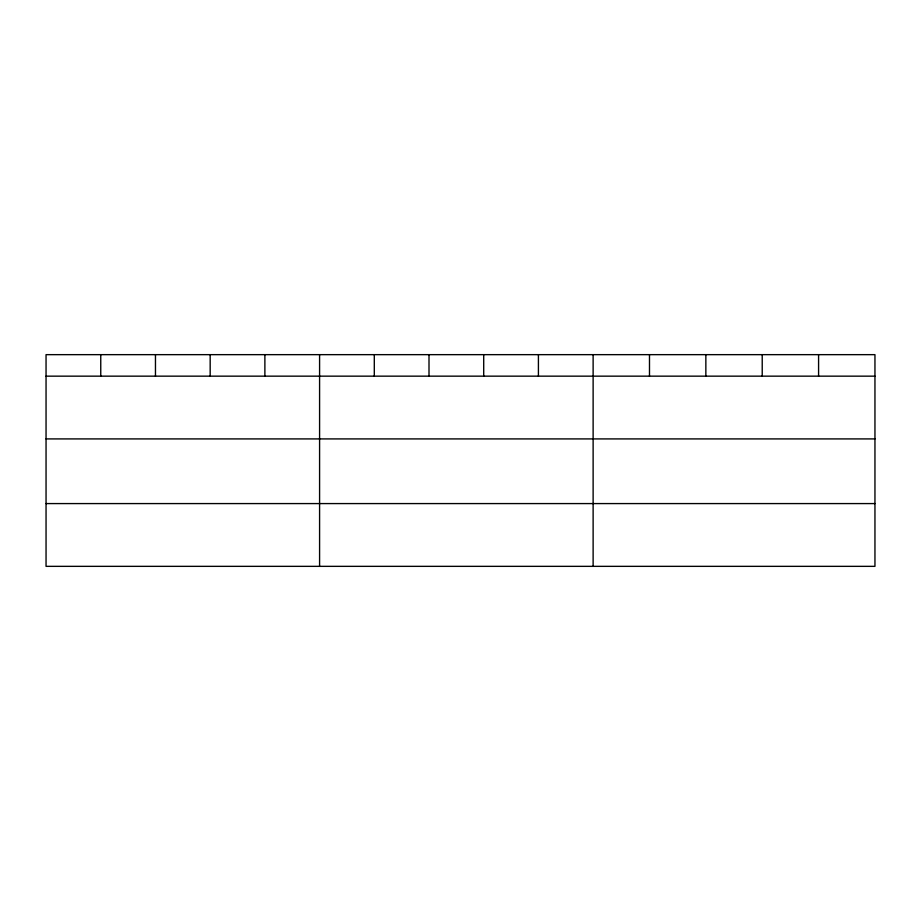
<?xml version="1.0" encoding="UTF-8"?>
<svg xmlns="http://www.w3.org/2000/svg" width="921" height="921" viewBox="0 0 921 921"><rect width="100%" height="100%" fill="white"/><g stroke="black" fill="none" stroke-linecap="round" stroke-linejoin="round"><path stroke-width="1.38" d="M874.95 438.914L874.95 354.654L46.05 354.654L46.05 566.346L874.95 566.346L874.95 438.914L46.05 438.914M46.05 376.159L874.95 376.159M46.05 503.58L874.95 503.58M818.585 354.654L818.585 376.159M762.22 354.654L762.22 376.159M705.854 354.654L705.854 376.159M649.489 354.654L649.489 376.159M593.124 354.654L593.124 566.346M538.417 354.654L538.417 376.159M483.709 354.654L483.709 376.159M429.002 354.654L429.002 376.159M374.294 354.654L374.294 376.159M319.587 354.654L319.587 566.346M264.88 354.654L264.88 376.159M210.172 354.654L210.172 376.159M155.465 354.654L155.465 376.159M100.757 354.654L100.757 376.159"/></g></svg>
